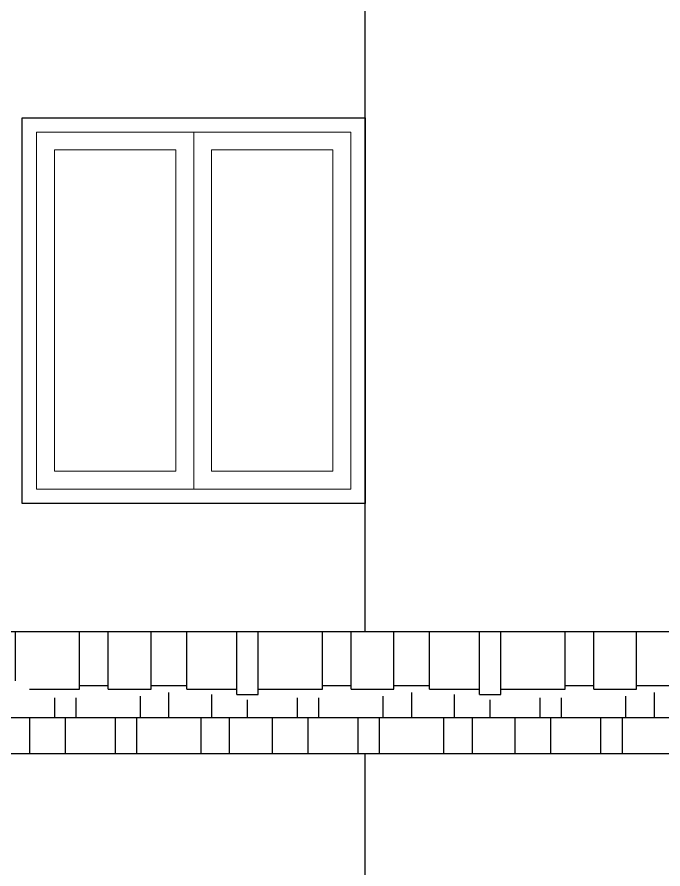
# Model space of a CAD drawing. Header units: inches. Extents: x -343 to 13887, y -13069 to -746.
# Drawn here: x 3499.8 to 3590.2, y -9252.3 to -9133.1 of the extents above; entities that cross this region are included whole.
import ezdxf

# ---------------------------------------------------------------- set-up
doc = ezdxf.new("R2010")
doc.units = ezdxf.units.IN
doc.header["$LTSCALE"] = 17
doc.header["$MEASUREMENT"] = 0
for name, color, linetype, lineweight in [('ELEVATION', 7, 'Continuous', 25), ('OUTLINE', 1, 'Continuous', 25), ('WINDOW FRAME', 161, 'Continuous', 20)]:
    doc.layers.add(name, color=color, linetype=linetype, lineweight=lineweight)

msp = doc.modelspace()

# ---------------------------------------------------------------- hatches: boundary and pattern name
at = {"layer": 'OUTLINE'}
h = msp.add_hatch(dxfattribs=at)
h.set_pattern_fill('AR-RSHKE', color=8)
h.set_pattern_definition([(0, (1566.02, -5903.163), (25.5, 12), [6, -5, 7, -3, 9, -4]), (0, (1572.02, -5902.663), (25.5, 12), [5, -19, 4, -6]), (0, (1584.02, -5903.913), (25.5, 12), [3, -31]), (90, (1566.0205, -5903.163), (-8.5, 12), [11.5, -36.5]), (90, (1572.0205, -5903.163), (-8.5, 12), [11.25, -36.75]), (90, (1577.0205, -5903.163), (-8.5, 12), [10.5, -37.5]), (90, (1584.0205, -5903.913), (-8.5, 12), [11.5, -36.5]), (90, (1587.0205, -5903.913), (-8.5, 12), [11.5, -36.5]), (90, (1596.0205, -5903.163), (-8.5, 12), [11, -37])])
h.paths.add_polyline_path([(3665.02, -9219.16), (3498.5, -9219.16), (3498.5, -9224.16), (3498.5, -9226.01), (3501.5, -9226.01), (3501.5, -9230.01), (3499.94, -9230.01), (3499.94, -9231.16), (3665.02, -9231.16)])
h = msp.add_hatch(dxfattribs=at)
h.set_pattern_fill('AR-RSHKE', color=8)
h.set_pattern_definition([(0, (1566.02, -5796.163), (25.5, 12), [6, -5, 7, -3, 9, -4]), (0, (1572.02, -5795.663), (25.5, 12), [5, -19, 4, -6]), (0, (1584.02, -5796.913), (25.5, 12), [3, -31]), (90, (1566.0205, -5796.163), (-8.5, 12), [11.5, -36.5]), (90, (1572.0205, -5796.163), (-8.5, 12), [11.25, -36.75]), (90, (1577.0205, -5796.163), (-8.5, 12), [10.5, -37.5]), (90, (1584.0205, -5796.913), (-8.5, 12), [11.5, -36.5]), (90, (1587.0205, -5796.913), (-8.5, 12), [11.5, -36.5]), (90, (1596.0205, -5796.163), (-8.5, 12), [11, -37])])
h.paths.add_polyline_path([(3499.02, -9231.16), (3499.02, -9235.01), (3497.46, -9235.01), (3497.46, -9236.01), (3497.46, -9236.16), (3665.02, -9236.16), (3665.02, -9235.16), (3665.02, -9231.16)])

# ---------------------------------------------------------------- linework, layer by layer
at = {"layer": 'ELEVATION', "linetype": 'Continuous'}
msp.add_lwpolyline([(3500.5, -9161.16), (3500.5, -9147.16), (3548.5, -9147.16), (3548.5, -9201.16), (3500.5, -9201.16), (3500.5, -9161.16)], dxfattribs=at)
at = {"layer": 'OUTLINE'}
for p, q in [((3548.5, -9219.16), (3548.5, -9124.16)), ((3665.02, -9219.16), (3496.02, -9219.16)), ((3683.02, -9231.16), (3496.02, -9231.16)), ((3496.02, -9236.16), (3701.02, -9236.16)), ((3548.5, -9343.16), (3548.5, -9236.16))]:
    msp.add_line(p, q, dxfattribs=at)
at = {"layer": 'WINDOW FRAME'}
for p, q in [((3524.5, -9149.16), (3524.5, -9199.16)), ((3524.5, -9199.16), (3524.5, -9149.16))]:
    msp.add_line(p, q, dxfattribs=at)
for points in [[(3524.5, -9199.16), (3502.5, -9199.16), (3502.5, -9149.16), (3524.5, -9149.16)], [(3524.5, -9149.16), (3546.5, -9149.16), (3546.5, -9199.16), (3524.5, -9199.16)]]:
    msp.add_lwpolyline(points, dxfattribs=at)
for points in [[(3524.5, -9149.16), (3502.5, -9149.16), (3502.5, -9199.16), (3524.5, -9199.16)], [(3522, -9151.66), (3505, -9151.66), (3505, -9196.66), (3522, -9196.66)], [(3527, -9151.66), (3544, -9151.66), (3544, -9196.66), (3527, -9196.66)]]:
    msp.add_lwpolyline(points, close=True, dxfattribs=at)

doc.saveas('drawing.dxf')
